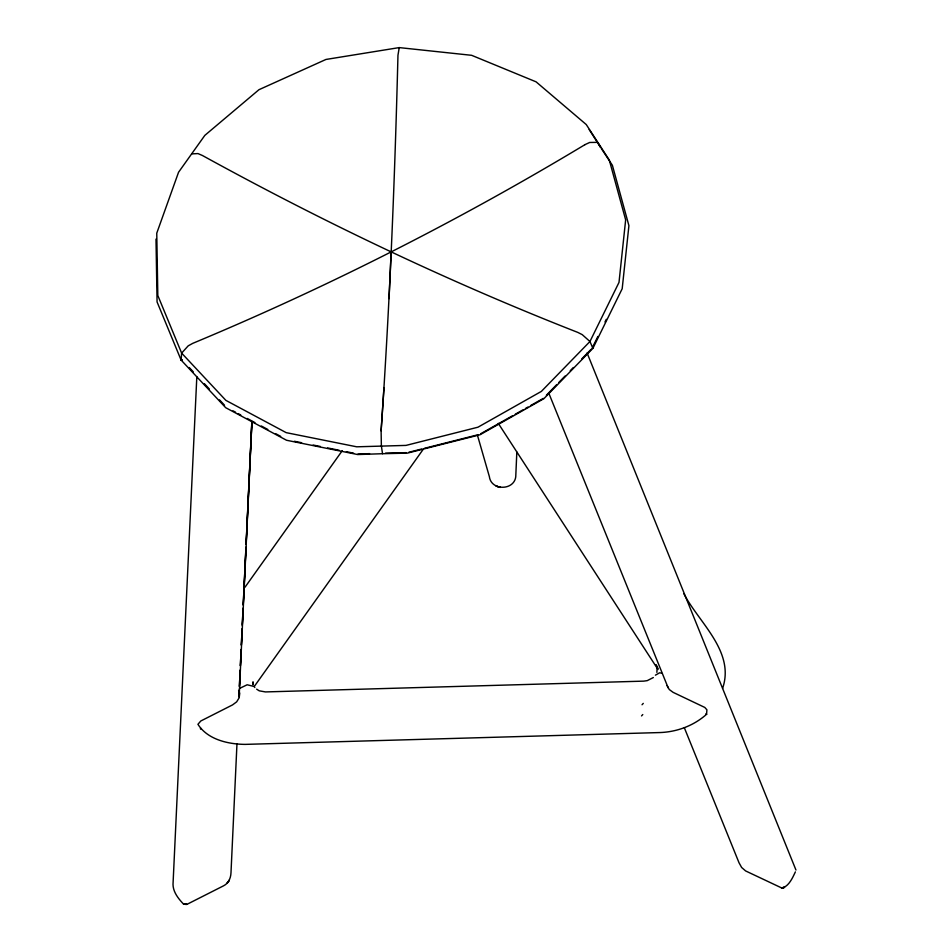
<?xml version="1.0" encoding="UTF-8"?>
<svg xmlns="http://www.w3.org/2000/svg" width="952" height="952" viewBox="0 0 952 952"><rect width="100%" height="100%" fill="white"/><g stroke="black" fill="none" stroke-linecap="round" stroke-linejoin="round"><path stroke-width="1.43" d="M399.221 47.6L325.953 59.452L258.956 89.702L204.823 135.386L178.548 172.264L156.759 233.18L157.818 295.501L181.63 353.109L225.862 400.364L286.195 432.648L356.726 446.809L406.004 445.405L477.975 427.198L541.367 391.403L589.954 341.506L619.002 282.399L625.654 219.864L609.28 160.019L586.265 124.557L536.083 81.836L471.633 55.311L399.233 47.6L397.96 55.287C394.794 180.547 389.725 305.794 381.109 430.816L381.371 445.988L382.537 453.711L407.385 453.128L479.975 434.767L543.901 398.662L592.906 348.337L622.192 288.73L628.915 225.66L612.386 165.303L601.426 148.667M389.047 298.654L391.153 251.673M516.829 452.057L515.746 476.833C513.973 490.708 491.077 490.839 489.376 476.631L477.44 435.195M236.977 743.702L230.991 872.758C230.8 878.065 228.516 883.42 223.53 885.836L186.961 904.352L183.558 904.114C178.44 898.736 173.097 892.155 173.014 884.36L196.826 376.647M239.178 696.233L251.899 421.807M241.13 649.526L240.368 665.805L241.142 649.49M241.344 645.087L242.105 628.808L241.356 645.051M242.32 624.369L243.081 608.09L242.26 625.797M244.057 587.372L243.224 605.127L245.973 547.317M244.2 584.409L245.033 566.654M245.176 563.691L245.937 547.412M246.08 544.461L246.913 526.694M247.056 523.743L251.852 421.629M246.116 544.354L251.923 421.45M381.109 430.816L383.989 387.583M382.537 453.711L357.678 454.544L286.552 440.264L225.695 407.694L181.082 360.034L181.63 353.109L188.21 345.838L192.792 343.327C328.19 286.909 459.28 220.317 584.944 144.668M252.78 684.631L253.018 681.822L253.339 684.619M656.892 672.374L657.142 666.733L657.237 667.412L656.071 664.829L658.022 668.459M722.58 688.427C735.253 651.62 698.923 622.739 683.833 593.679M592.679 347.016L597.868 336.472M604.984 321.978L606.281 319.337M642.041 704.754L643.278 703.385M641.541 715.916L642.778 714.547M244.95 587.289L342.244 450.701M254.505 686.154L423.354 449.118M655.404 675.17L659.605 672.802L661.628 673.112M546.388 395.211L556.753 384.56M558.836 382.43L565.06 376.04M570.248 370.709L573.354 367.508M581.66 358.987L591.002 349.408M653.346 677.538L647.217 680.644L643.742 681.132L265.441 691.926L259.23 690.819L256.647 689.165M480.903 433.636L512.723 415.655M515.27 414.215L522.91 409.907M525.456 408.467L528.003 407.028M530.55 405.588L543.271 398.4M239.464 688.474L247.151 684.774L254.053 686.475L254.803 687.511M584.933 144.656L589.693 142.467L597.654 142.36L600.652 147.477M795.372 871.889C793.123 876.542 788.911 886.943 781.794 887.883L784.615 887.395L781.651 887.942L745.618 870.937L741.632 867.474L739.026 862.774L684.357 727.792M408.801 452.271L421.546 449.046M424.378 448.321L478.213 434.707M181.082 360.034L182.177 359.975L181.082 360.034L157.068 301.939L155.997 239.095M191.804 153.879L197.992 153.581L202.467 155.521C323.728 222.209 448.88 281.899 577.769 332.391L582.231 334.64L589.954 341.506L592.906 348.337L592.037 348.337M357.94 454.033L369.578 453.64M185.2 904.4L186.961 904.352L183.558 904.114M385.572 453.14L405.933 452.664M294.37 441.264L301.594 442.716M313.148 445.036L320.384 446.488M327.607 447.94L339.162 450.26M346.385 451.712L353.608 453.164M233.014 410.847L235.596 412.228M238.178 413.608L240.749 414.989M247.199 418.44L254.934 422.581M261.372 426.02L267.81 429.471M275.545 433.612L280.697 436.373M189.246 367.531L193.28 371.839M204.382 383.692L209.428 389.082M219.507 399.852L224.553 405.243M498.289 423.366L658.046 669.53M589.181 129.543L600.652 147.5M667.102 685.607L669.268 689.522L673.112 692.354L704.801 707.443L706.908 709.799L706.562 714.286C693.889 725.591 677.312 731.838 660.402 732.54L245.188 744.381C228.087 744.238 207.619 739.573 197.933 724.305L200.789 720.997L232.538 704.908L236.643 701.862L239.166 697.816L239.737 693.389L238.583 690.188M587.087 352.966L795.967 870.045M548.78 393.105L668.173 687.856M239.19 690.962L238.904 696.876L239.19 690.95M240.154 670.244L239.392 686.523L240.166 670.22M229.182 880.35L227.076 883.313L229.182 880.35M706.562 714.286L705.825 714.214L706.562 714.286M201.372 728.601L200.455 728.72L201.372 728.601M783.508 887.538L781.651 887.942L783.508 887.538M500.359 487.4L496.289 486.139L500.359 487.4"/></g></svg>
